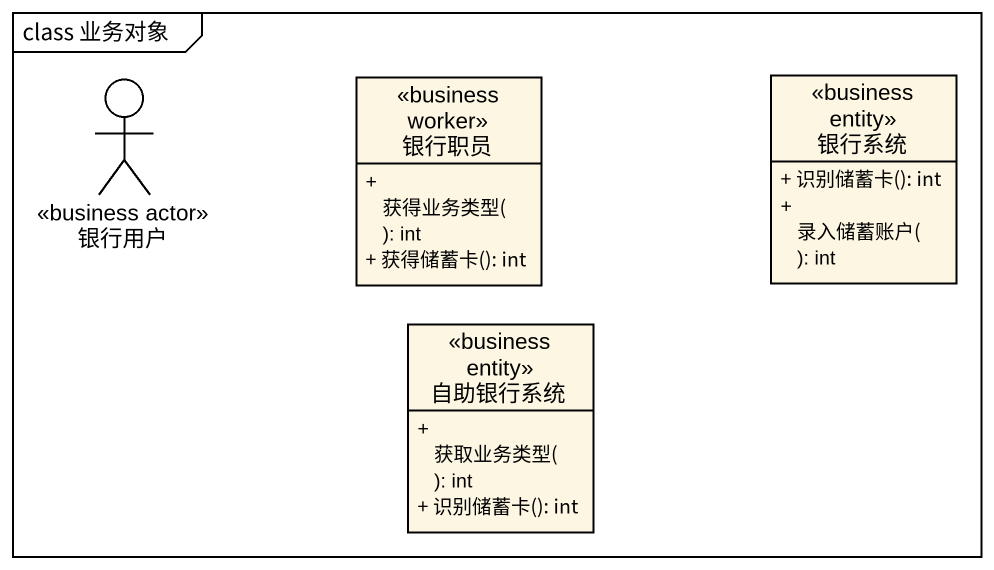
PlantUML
@startuml
mainframe class 业务对象
allowmixing
hide circle
hide empty members
skinparam classAttributeIconSize 0
actor 银行用户 <<business actor>>
class 银行职员 <<business worker>> {
  + 获得业务类型(): int
  + 获得储蓄卡(): int
}
class 银行系统 <<business entity>> {
  + 识别储蓄卡(): int
  + 录入储蓄账户(): int
}
class 自助银行系统 <<business entity>> {
  + 获取业务类型(): int
  + 识别储蓄卡(): int
}
@enduml
